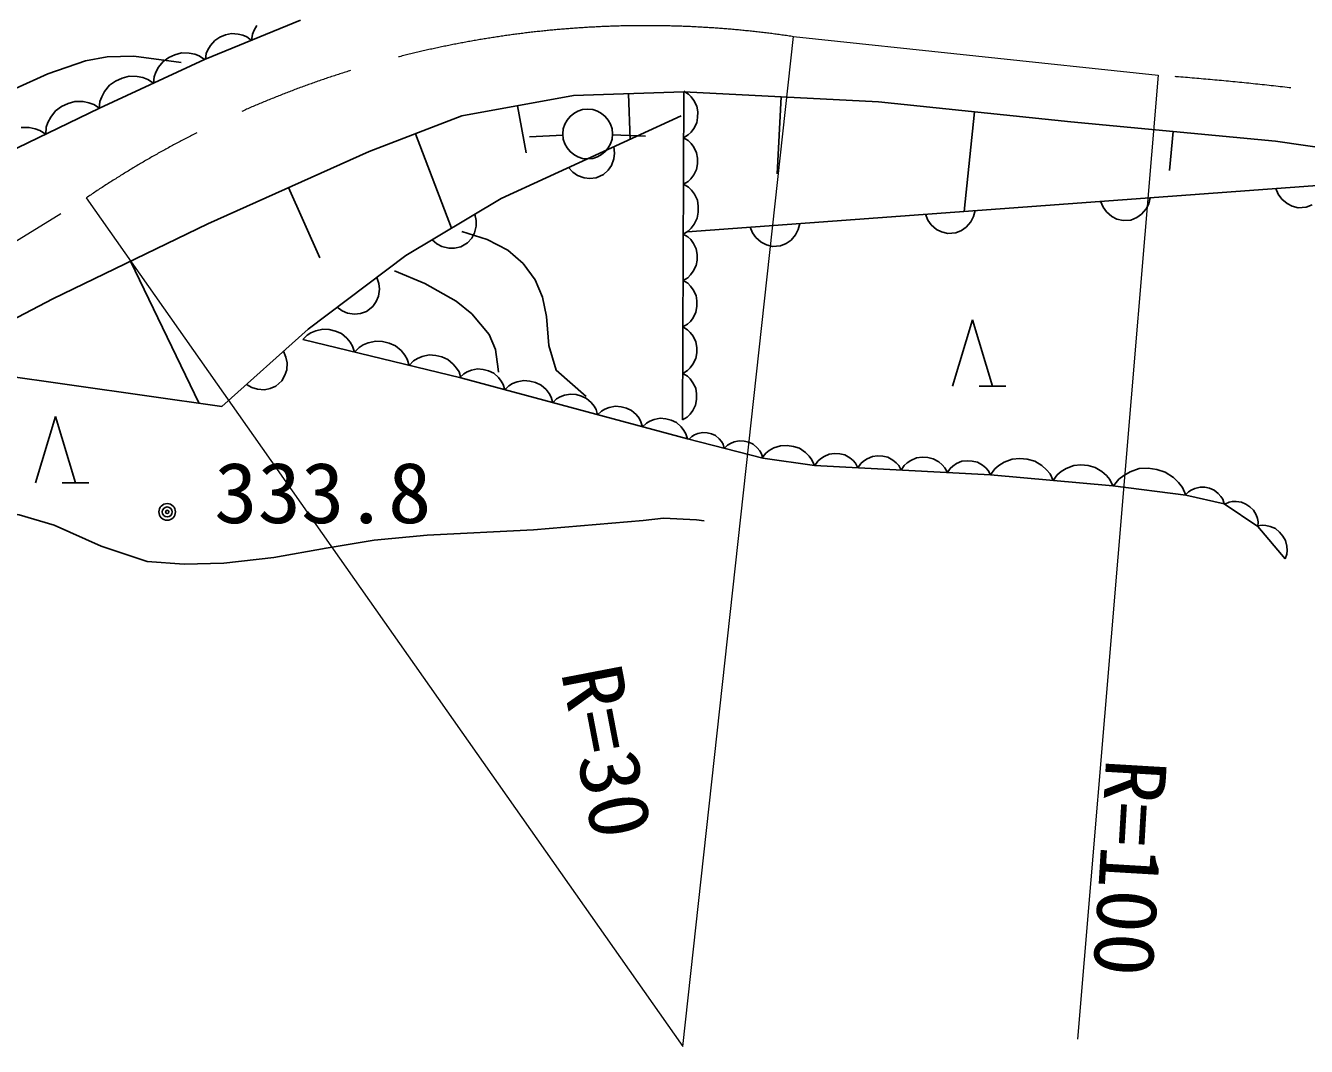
# Model space of a CAD drawing. Units: millimetres, scale not verified. Extents: x 40000 to 680000, y 20000 to 380000.
# Drawn here: x 294142 to 332734, y 240536 to 271296 of the extents above; entities that cross this region are included whole.
import ezdxf
from ezdxf.enums import TextEntityAlignment as Align

# ---------------------------------------------------------------- set-up
doc = ezdxf.new("R2010")
doc.units = ezdxf.units.MM
doc.header["$LTSCALE"] = 1000
doc.linetypes.add('CHAIN', pattern=[18.5, 12, -1.5, 3.5, -1.5])
for name, color, linetype, lineweight in [('M-BGD', 7, 'Continuous', 25), ('M-BMK', 2, 'CHAIN', 13), ('M-STR-HTXT', 7, 'Continuous', 13)]:
    doc.layers.add(name, color=color, linetype=linetype, lineweight=lineweight)
doc.styles.add('ＭＳ ゴシック', font='')
doc.styles.get('ＭＳ ゴシック').set_extended_font_data('MS Gothic')

msp = doc.modelspace()

# ---------------------------------------------------------------- linework, layer by layer
at = {"layer": 'M-BGD'}
for p, q in [((302427, 271459), (299536, 270271)), ((299999, 270948), (299844, 270852)), ((300166, 271016), (299999, 270948)), ((300343, 271057), (300166, 271016)), ((300544, 271042), (300343, 271057)), ((300689, 271004), (300544, 271042)), ((300807, 270955), (300689, 271004)), ((300947, 270851), (300807, 270955)), ((300975, 271035), (300947, 270851)), ((301027, 271161), (300975, 271035)), ((301109, 271298), (301027, 271161)), ((299635, 270571), (299586, 270454)), ((299712, 270700), (299635, 270571)), ((299844, 270852), (299712, 270700)), ((299536, 270271), (296368, 268806)), ((298287, 270218), (298145, 270040)), ((298458, 270334), (298287, 270218)), ((298643, 270420), (298458, 270334)), ((298843, 270475), (298643, 270420)), ((299071, 270468), (298843, 270475)), ((299237, 270432), (299071, 270468)), ((299372, 270382), (299237, 270432)), ((299536, 270271), (299372, 270382)), ((299586, 270454), (299560, 270281)), ((297259, 269773), (297048, 269715)), ((297500, 269766), (297259, 269773)), ((297676, 269728), (297500, 269766)), ((298064, 269890), (298014, 269754)), ((298145, 270040), (298064, 269890)), ((296671, 269501), (296520, 269312)), ((296852, 269624), (296671, 269501)), ((297048, 269715), (296852, 269624)), ((297820, 269675), (297676, 269728)), ((297993, 269557), (297820, 269675)), ((298014, 269754), (297993, 269557)), ((295630, 269010), (295420, 268948)), ((295872, 269006), (295630, 269010)), ((296049, 268971), (295872, 269006)), ((296382, 269010), (296359, 268802)), ((296435, 269154), (296382, 269010)), ((296520, 269312), (296435, 269154)), ((307281, 268574), (310647, 269186)), ((310647, 269186), (313974, 269301)), ((312310, 269244), (312358, 267870)), ((313936, 259416), (313974, 269301)), ((314114, 269232), (313974, 269316)), ((313974, 269301), (319840, 269003)), ((314198, 269147), (314114, 269232)), ((314281, 269035), (314198, 269147)), ((314364, 268867), (314281, 269035)), ((316907, 269152), (316789, 266828)), ((319840, 269003), (325637, 268392)), ((296368, 268806), (293081, 267222)), ((295047, 268728), (294899, 268537)), ((295226, 268855), (295047, 268728)), ((295420, 268948), (295226, 268855)), ((296193, 268921), (296049, 268971)), ((296368, 268806), (296193, 268921)), ((308964, 268880), (309222, 267460)), ((314392, 268699), (314364, 268867)), ((314391, 268531), (314392, 268699)), ((322738, 268697), (322423, 265698)), ((294250, 268225), (294009, 268228)), ((294427, 268190), (294250, 268225)), ((294766, 268233), (294747, 268024)), ((294816, 268378), (294766, 268233)), ((294899, 268537), (294816, 268378)), ((304489, 267504), (307281, 268574)), ((308467, 266088), (313898, 268574)), ((314278, 268195), (314363, 268363)), ((314363, 268363), (314391, 268531)), ((325637, 268392), (331807, 267816)), ((294571, 268140), (294427, 268190)), ((294747, 268024), (294571, 268140)), ((305885, 268039), (306976, 265194)), ((310328, 267992), (309329, 267943)), ((311826, 268003), (312825, 267967)), ((313969, 267916), (314109, 268000)), ((314109, 267832), (313969, 267916)), ((314109, 268000), (314193, 268083)), ((314192, 267747), (314109, 267832)), ((314193, 268083), (314278, 268195)), ((328722, 268104), (328612, 266930)), ((299631, 265323), (304489, 267504)), ((311884, 267455), (311864, 267644)), ((311865, 267281), (311884, 267455)), ((314276, 267635), (314192, 267747)), ((314359, 267467), (314276, 267635)), ((314386, 267299), (314359, 267467)), ((331807, 267816), (335570, 267274)), ((311692, 266938), (311791, 267082)), ((311791, 267082), (311865, 267281)), ((314357, 266963), (314386, 267131)), ((314386, 267131), (314386, 267299)), ((310500, 267019), (310630, 266881)), ((310630, 266881), (310774, 266782)), ((310774, 266782), (310973, 266708)), ((310973, 266708), (311147, 266688)), ((311147, 266688), (311335, 266709)), ((311335, 266709), (311553, 266809)), ((311553, 266809), (311692, 266938)), ((314104, 266600), (314188, 266683)), ((314188, 266683), (314273, 266795)), ((314273, 266795), (314357, 266963)), ((302060, 266413), (303008, 264301)), ((313963, 266516), (314104, 266600)), ((314113, 266426), (313963, 266516)), ((314081, 265085), (335204, 266638)), ((314203, 266335), (314113, 266426)), ((314292, 266215), (314203, 266335)), ((331815, 266389), (331888, 266214)), ((305598, 264367), (308467, 266088)), ((314382, 266035), (314292, 266215)), ((314411, 265855), (314382, 266035)), ((326534, 266001), (326608, 265826)), ((327905, 265770), (327984, 265927)), ((327984, 265927), (328030, 266111)), ((331888, 266214), (331989, 266071)), ((331989, 266071), (332150, 265932)), ((332150, 265932), (332306, 265853)), ((332729, 265824), (332904, 265897)), ((307717, 265428), (307675, 265614)), ((314380, 265495), (314410, 265675)), ((314410, 265675), (314411, 265855)), ((321254, 265612), (321327, 265437)), ((322624, 265382), (322703, 265539)), ((322703, 265539), (322750, 265722)), ((326608, 265826), (326708, 265683)), ((326708, 265683), (326869, 265544)), ((326869, 265544), (327025, 265465)), ((327623, 265509), (327766, 265610)), ((327766, 265610), (327905, 265770)), ((332306, 265853), (332490, 265807)), ((332490, 265807), (332729, 265824)), ((294965, 263067), (299631, 265323)), ((307665, 265048), (307717, 265254)), ((307717, 265254), (307717, 265428)), ((314108, 265106), (314198, 265195)), ((314198, 265195), (314289, 265315)), ((314289, 265315), (314380, 265495)), ((315973, 265224), (316046, 265049)), ((317344, 264994), (317422, 265150)), ((317422, 265150), (317469, 265334)), ((321327, 265437), (321428, 265294)), ((321428, 265294), (321588, 265156)), ((321588, 265156), (321744, 265077)), ((322343, 265121), (322486, 265222)), ((322486, 265222), (322624, 265382)), ((327025, 265465), (327209, 265419)), ((327209, 265419), (327448, 265436)), ((327448, 265436), (327623, 265509)), ((306389, 264842), (306533, 264718)), ((307254, 264626), (307459, 264749)), ((307459, 264749), (307583, 264893)), ((307583, 264893), (307665, 265048)), ((313958, 265016), (314108, 265106)), ((314097, 264932), (313958, 265016)), ((314181, 264847), (314097, 264932)), ((314265, 264735), (314181, 264847)), ((316046, 265049), (316147, 264906)), ((316147, 264906), (316307, 264768)), ((316307, 264768), (316464, 264689)), ((317062, 264733), (317205, 264834)), ((317205, 264834), (317344, 264994)), ((321744, 265077), (321928, 265030)), ((321928, 265030), (322168, 265048)), ((322168, 265048), (322343, 265121)), ((302653, 262149), (305598, 264367)), ((306533, 264718), (306688, 264636)), ((306688, 264636), (306893, 264585)), ((306893, 264585), (307068, 264585)), ((307068, 264585), (307254, 264626)), ((314348, 264567), (314265, 264735)), ((314375, 264399), (314348, 264567)), ((314375, 264231), (314375, 264399)), ((316464, 264689), (316648, 264642)), ((316648, 264642), (316887, 264660)), ((316887, 264660), (317062, 264733)), ((297298, 264195), (299369, 259913)), ((314261, 263895), (314346, 264063)), ((314346, 264063), (314375, 264231)), ((304785, 263529), (304725, 263709)), ((313952, 263616), (314093, 263700)), ((314092, 263532), (313952, 263616)), ((314093, 263700), (314177, 263783)), ((314177, 263783), (314261, 263895)), ((304774, 263145), (304803, 263356)), ((304803, 263356), (304785, 263529)), ((314176, 263447), (314092, 263532)), ((314259, 263335), (314176, 263447)), ((314343, 263167), (314259, 263335)), ((290529, 260734), (294965, 263067)), ((304409, 262683), (304600, 262827)), ((304600, 262827), (304708, 262983)), ((304708, 262983), (304774, 263145)), ((314341, 262663), (314369, 262831)), ((314370, 262999), (314343, 263167)), ((314369, 262831), (314370, 262999)), ((303526, 262807), (303683, 262699)), ((303683, 262699), (303845, 262634)), ((303845, 262634), (304055, 262604)), ((304055, 262604), (304229, 262622)), ((304229, 262622), (304409, 262683)), ((314172, 262383), (314256, 262495)), ((314256, 262495), (314341, 262663)), ((322074, 260431), (322674, 262431)), ((322674, 262431), (323274, 260431)), ((300052, 259816), (302653, 262149)), ((302741, 262038), (302625, 261967)), ((302888, 262101), (302741, 262038)), ((303098, 262149), (302888, 262101)), ((303292, 262135), (303098, 262149)), ((303478, 262090), (303292, 262135)), ((303657, 262014), (303478, 262090)), ((313947, 262216), (314087, 262300)), ((314087, 262132), (313947, 262216)), ((314087, 262300), (314172, 262383)), ((314170, 262047), (314087, 262132)), ((314254, 261935), (314170, 262047)), ((307256, 260680), (302490, 261836)), ((302625, 261967), (302494, 261835)), ((303821, 261875), (303657, 262014)), ((303923, 261752), (303821, 261875)), ((303994, 261636), (303923, 261752)), ((304312, 261674), (304189, 261599)), ((304468, 261741), (304312, 261674)), ((304690, 261792), (304468, 261741)), ((304896, 261777), (304690, 261792)), ((305095, 261729), (304896, 261777)), ((305285, 261648), (305095, 261729)), ((314337, 261767), (314254, 261935)), ((314365, 261599), (314337, 261767)), ((301986, 261309), (301911, 261483)), ((302020, 261137), (301986, 261309)), ((304049, 261458), (303994, 261636)), ((304189, 261599), (304049, 261458)), ((305459, 261501), (305285, 261648)), ((305567, 261369), (305459, 261501)), ((305642, 261246), (305567, 261369)), ((306095, 261324), (305948, 261261)), ((306305, 261372), (306095, 261324)), ((306499, 261358), (306305, 261372)), ((306685, 261312), (306499, 261358)), ((306864, 261236), (306685, 261312)), ((314335, 261263), (314364, 261431)), ((314364, 261431), (314365, 261599)), ((301957, 260758), (302008, 260926)), ((302008, 260926), (302020, 261137)), ((305701, 261057), (305642, 261246)), ((305832, 261190), (305701, 261057)), ((305948, 261261), (305832, 261190)), ((307028, 261098), (306864, 261236)), ((307130, 260974), (307028, 261098)), ((307201, 260858), (307130, 260974)), ((307576, 260913), (307446, 260861)), ((307761, 260950), (307576, 260913)), ((307930, 260933), (307761, 260950)), ((308092, 260890), (307930, 260933)), ((308247, 260819), (308092, 260890)), ((313942, 260816), (314082, 260900)), ((314082, 260900), (314166, 260984)), ((314166, 260984), (314251, 261095)), ((314251, 261095), (314335, 261263)), ((293053, 260810), (300052, 259816)), ((301684, 260433), (301863, 260594)), ((301863, 260594), (301957, 260758)), ((307256, 260680), (307201, 260858)), ((307343, 260802), (307226, 260688)), ((314081, 258839), (307256, 260680)), ((307446, 260861), (307343, 260802)), ((308387, 260694), (308247, 260819)), ((308474, 260584), (308387, 260694)), ((308533, 260481), (308474, 260584)), ((308814, 260508), (308704, 260445)), ((308953, 260564), (308814, 260508)), ((309150, 260604), (308953, 260564)), ((309332, 260586), (309150, 260604)), ((309506, 260539), (309332, 260586)), ((309672, 260463), (309506, 260539)), ((314081, 260732), (313942, 260816)), ((314165, 260648), (314081, 260732)), ((314249, 260535), (314165, 260648)), ((314332, 260367), (314249, 260535)), ((300794, 260482), (300959, 260388)), ((300959, 260388), (301126, 260336)), ((301126, 260336), (301338, 260325)), ((301338, 260325), (301510, 260358)), ((301510, 260358), (301684, 260433)), ((308578, 260324), (308533, 260481)), ((308704, 260445), (308578, 260324)), ((309822, 260330), (309672, 260463)), ((309915, 260211), (309822, 260330)), ((309978, 260101), (309915, 260211)), ((310376, 260157), (310246, 260105)), ((310560, 260195), (310376, 260157)), ((310730, 260178), (310560, 260195)), ((310892, 260134), (310730, 260178)), ((311047, 260063), (310892, 260134)), ((314359, 260199), (314332, 260367)), ((314359, 260031), (314359, 260199)), ((322874, 260431), (323674, 260431)), ((310026, 259933), (309978, 260101)), ((310143, 260046), (310026, 259933)), ((310246, 260105), (310143, 260046)), ((311187, 259938), (311047, 260063)), ((311274, 259828), (311187, 259938)), ((311333, 259725), (311274, 259828)), ((311377, 259568), (311333, 259725)), ((311598, 259741), (311495, 259681)), ((311728, 259793), (311598, 259741)), ((311912, 259830), (311728, 259793)), ((312082, 259813), (311912, 259830)), ((312244, 259769), (312082, 259813)), ((312399, 259699), (312244, 259769)), ((314245, 259695), (314330, 259863)), ((314330, 259863), (314359, 260031)), ((294442, 257515), (295042, 259515)), ((295042, 259515), (295642, 257515)), ((311495, 259681), (311377, 259568)), ((312539, 259574), (312399, 259699)), ((312625, 259463), (312539, 259574)), ((312684, 259360), (312625, 259463)), ((312729, 259203), (312684, 259360)), ((312950, 259376), (312847, 259317)), ((313080, 259428), (312950, 259376)), ((313264, 259465), (313080, 259428)), ((313433, 259448), (313264, 259465)), ((313595, 259405), (313433, 259448)), ((313750, 259334), (313595, 259405)), ((313936, 259416), (314077, 259500)), ((314077, 259500), (314161, 259584)), ((314161, 259584), (314245, 259695)), ((312847, 259317), (312729, 259203)), ((313891, 259209), (313750, 259334)), ((313977, 259099), (313891, 259209)), ((314036, 258996), (313977, 259099)), ((314081, 258839), (314036, 258996)), ((314298, 258965), (314217, 258917)), ((314399, 259007), (314298, 258965)), ((314543, 259039), (314399, 259007)), ((314677, 259028), (314543, 259039)), ((314805, 258995), (314677, 259028)), ((314927, 258941), (314805, 258995)), ((316355, 258261), (314081, 258839)), ((314217, 258917), (314126, 258827)), ((315039, 258845), (314927, 258941)), ((315108, 258759), (315039, 258845)), ((315156, 258679), (315108, 258759)), ((315192, 258556), (315156, 258679)), ((315292, 258655), (315192, 258556)), ((315379, 258707), (315292, 258655)), ((315490, 258753), (315379, 258707)), ((315647, 258787), (315490, 258753)), ((315793, 258775), (315647, 258787)), ((315932, 258740), (315793, 258775)), ((316066, 258681), (315932, 258740)), ((316188, 258576), (316066, 258681)), ((316263, 258482), (316188, 258576)), ((316689, 258570), (316549, 258492)), ((316892, 258638), (316689, 258570)), ((317087, 258644), (316892, 258638)), ((317277, 258617), (317087, 258644)), ((317463, 258559), (317277, 258617)), ((316315, 258395), (316263, 258482)), ((316355, 258261), (316315, 258395)), ((316441, 258411), (316323, 258265)), ((317908, 258044), (316355, 258261)), ((316549, 258492), (316441, 258411)), ((317640, 258437), (317463, 258559)), ((317753, 258324), (317640, 258437)), ((317835, 258216), (317753, 258324)), ((317908, 258044), (317835, 258216)), ((318091, 258243), (318009, 258169)), ((318199, 258315), (318091, 258243)), ((318359, 258384), (318199, 258315)), ((318516, 258402), (318359, 258384)), ((318672, 258393), (318516, 258402)), ((318826, 258359), (318672, 258393)), ((318978, 258273), (318826, 258359)), ((319077, 258189), (318978, 258273)), ((319151, 258107), (319077, 258189)), ((319497, 258244), (319389, 258172)), ((319657, 258314), (319497, 258244)), ((319814, 258331), (319657, 258314)), ((319970, 258323), (319814, 258331)), ((320124, 258288), (319970, 258323)), ((320276, 258202), (320124, 258288)), ((320375, 258118), (320276, 258202)), ((320816, 258194), (320700, 258117)), ((320989, 258269), (320816, 258194)), ((321158, 258288), (320989, 258269)), ((321326, 258279), (321158, 258288)), ((321492, 258242), (321326, 258279)), ((321655, 258149), (321492, 258242)), ((322510, 258184), (322353, 258167)), ((322666, 258176), (322510, 258184)), ((323866, 258232), (323628, 258139)), ((324096, 258250), (323866, 258232)), ((324323, 258230), (324096, 258250)), ((324547, 258172), (324323, 258230)), ((323216, 257755), (317908, 258044)), ((318009, 258169), (317924, 258043)), ((319222, 257973), (319151, 258107)), ((319307, 258098), (319222, 257973)), ((319389, 258172), (319307, 258098)), ((320449, 258036), (320375, 258118)), ((320520, 257902), (320449, 258036)), ((320611, 258037), (320520, 257902)), ((320700, 258117), (320611, 258037)), ((321762, 258059), (321655, 258149)), ((321842, 257970), (321762, 258059)), ((321918, 257826), (321842, 257970)), ((322003, 257952), (321918, 257826)), ((322085, 258025), (322003, 257952)), ((322193, 258098), (322085, 258025)), ((322353, 258167), (322193, 258098)), ((322820, 258142), (322666, 258176)), ((322972, 258055), (322820, 258142)), ((323071, 257972), (322972, 258055)), ((323145, 257889), (323071, 257972)), ((323216, 257755), (323145, 257889)), ((323343, 257935), (323213, 257756)), ((323467, 258038), (323343, 257935)), ((323628, 258139), (323467, 258038)), ((324764, 258038), (324547, 258172)), ((324905, 257912), (324764, 258038)), ((325009, 257788), (324905, 257912)), ((325346, 257857), (325229, 257758)), ((325499, 257952), (325346, 257857)), ((325724, 258040), (325499, 257952)), ((325942, 258057), (325724, 258040)), ((326157, 258038), (325942, 258057)), ((326369, 257983), (326157, 258038)), ((326575, 257857), (326369, 257983)), ((326709, 257736), (326575, 257857)), ((327419, 257850), (327228, 257742)), ((327698, 257947), (327419, 257850)), ((327966, 257956), (327698, 257947)), ((328227, 257922), (327966, 257956)), ((328483, 257844), (328227, 257922)), ((328728, 257679), (328483, 257844)), ((295242, 257515), (296042, 257515)), ((326899, 257430), (323216, 257755)), ((325106, 257589), (325009, 257788)), ((325229, 257758), (325106, 257589)), ((326807, 257619), (326709, 257736)), ((326899, 257430), (326807, 257619)), ((329101, 257142), (326899, 257430)), ((327080, 257629), (326920, 257428)), ((327228, 257742), (327080, 257629)), ((328885, 257525), (328728, 257679)), ((328999, 257377), (328885, 257525)), ((329101, 257142), (328999, 257377)), ((329181, 257247), (329085, 257145)), ((330257, 256889), (329101, 257142)), ((329266, 257302), (329181, 257247)), ((329375, 257352), (329266, 257302)), ((329531, 257391), (329375, 257352)), ((329677, 257384), (329531, 257391)), ((329818, 257353), (329677, 257384)), ((329953, 257299), (329818, 257353)), ((330079, 257198), (329953, 257299)), ((330157, 257107), (330079, 257198)), ((330212, 257021), (330157, 257107)), ((330257, 256889), (330212, 257021)), ((331268, 256203), (330257, 256889)), ((330402, 256935), (330275, 256877)), ((330502, 256955), (330402, 256935)), ((330622, 256960), (330502, 256955)), ((330781, 256939), (330622, 256960)), ((330914, 256878), (330781, 256939)), ((331033, 256797), (330914, 256878)), ((331139, 256696), (331033, 256797)), ((331217, 256556), (331139, 256696)), ((331256, 256443), (331217, 256556)), ((331276, 256343), (331256, 256443)), ((331268, 256203), (331276, 256343)), ((331405, 256242), (331255, 256218)), ((332098, 255228), (331268, 256203)), ((331515, 256234), (331405, 256242)), ((331642, 256205), (331515, 256234)), ((331802, 256137), (331642, 256205)), ((331923, 256035), (331802, 256137)), ((332024, 255916), (331923, 256035)), ((332106, 255781), (332024, 255916)), ((332147, 255611), (332106, 255781)), ((332155, 255482), (332147, 255611)), ((332147, 255372), (332155, 255482)), ((332098, 255228), (332147, 255372))]:
    msp.add_line(p, q, dxfattribs=at)
for points in [[(274784, 263742), (275982, 263673), (277258, 263708), (279233, 263918), (281186, 264235), (283067, 264658), (284811, 265156), (286892, 265870), (288839, 266644), (290042, 267236), (291244, 267952), (292440, 268682), (293841, 269400), (294813, 269846), (295948, 270236), (296600, 270351), (297402, 270378), (298824, 270186)], [(307281, 265094), (308047, 264852), (308675, 264527), (309137, 264127), (309497, 263638), (309718, 263118), (309840, 262530), (309908, 261659), (310125, 260912), (311029, 260122)], [(305254, 263908), (306176, 263522), (307113, 262988), (307587, 262608), (308110, 261989), (308296, 261540), (308382, 260943), (308390, 260849)], [(288884, 255915), (290012, 256322), (291275, 256651), (292071, 256747), (292964, 256725), (293952, 256551), (295007, 256240), (296422, 255606), (297805, 255150), (298915, 255067), (300118, 255094), (301620, 255264), (303197, 255552), (304649, 255790), (306241, 255943), (309449, 256104), (312751, 256385), (313362, 256450), (314360, 256399), (314586, 256374)]]:
    msp.add_lwpolyline(points, dxfattribs=at)
for centre, radius in [((311077, 268030), 750), ((298408, 256641), 250), ((298408, 256641), 150), ((298408, 256641), 50)]:
    msp.add_circle(centre, radius, dxfattribs=at)
at = {"layer": 'M-BMK'}
for p, q in [((317282, 270963), (328268, 269798)), ((280723, 256737), (295969, 266103))]:
    msp.add_line(p, q, dxfattribs=at)
for centre, radius, start, end in [((312837, 241294), 30000, 81.4781, 124.2127), ((320855, 170073), 100000, 75.71485, 85.74846)]:
    msp.add_arc(centre, radius, start, end, dxfattribs=at)
at = {"layer": 'M-STR-HTXT'}
for p, q in [((313941, 240536), (317282, 270963)), ((328268, 269798), (325834, 240754)), ((295969, 266103), (313941, 240536))]:
    msp.add_line(p, q, dxfattribs=at)

# ---------------------------------------------------------------- texts
at = {"layer": 'M-BGD', "style": 'ＭＳ ゴシック', "width": 1.05}
msp.add_text('333.8', height=1833, dxfattribs=at).set_placement((299823, 255754), align=Align.BOTTOM_LEFT)
at = {"layer": 'M-STR-HTXT', "style": 'ＭＳ ゴシック', "width": 1.05}
for s, rotation, p in [('R=30', 280.9, (309728, 251717)), ('R=100', 266.6, (326152, 249272))]:
    msp.add_text(s, height=1833, rotation=rotation, dxfattribs=at).set_placement(p, align=Align.BOTTOM_LEFT)

doc.saveas('drawing.dxf')
